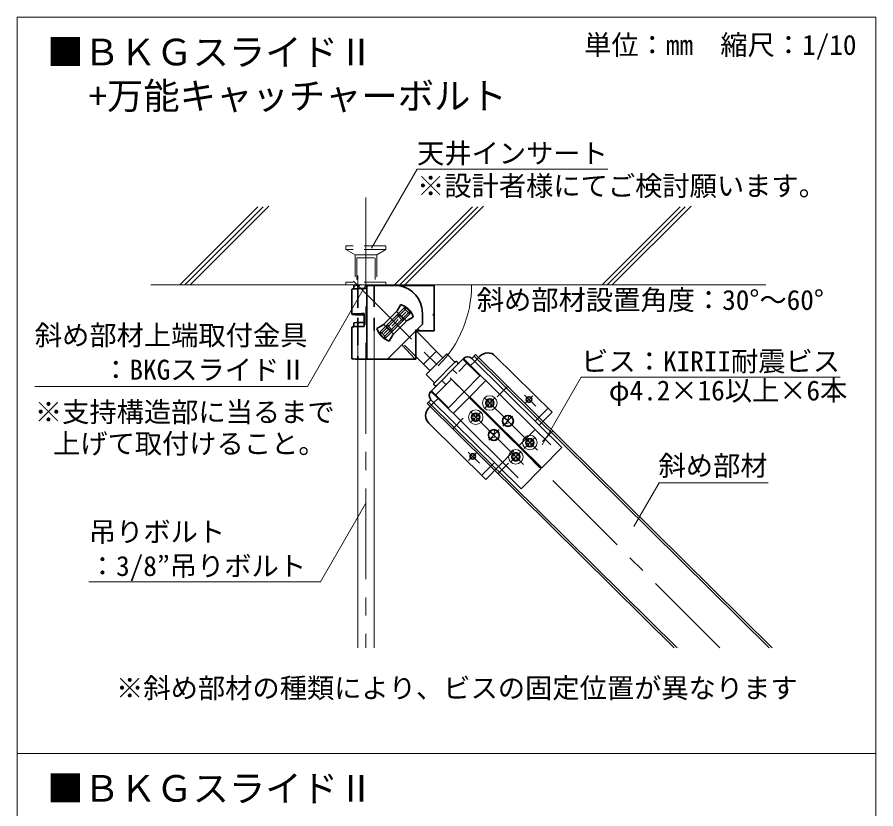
# Model space of a CAD drawing. Units: millimetres on the paper, enlarged 40 times, with parts at other scales. Extents: x -7800 to 7800, y -5578 to 5485.
# Drawn here: x -1968 to -78, y -45 to 1696 of the extents above; entities that cross this region are included whole.
import ezdxf
from ezdxf.enums import TextEntityAlignment as Align

# ---------------------------------------------------------------- set-up
doc = ezdxf.new("R2010")
doc.units = ezdxf.units.MM
doc.header["$LTSCALE"] = 40
for name, pattern in [('CHAIN1', [8, 5, -1, 1, -1]), ('DASHED1', [1.8, 1.2, -0.6]), ('DOUBLE_CHAIN1', [8.8, 5, -1, 0.6, -0.6, 0.6, -1])]:
    doc.linetypes.add(name, pattern=pattern)
for name, color, linetype, lineweight in [('3-0_中心線', 4, 'CHAIN1', 9), ('3-1_吊り材', 7, 'Continuous', 18), ('3-4_斜め部材', 4, 'Continuous', 9), ('3-6_文字', 7, 'Continuous', 18), ('3-7_金具', 6, 'Continuous', 35), ('3-9_躯体', 4, 'DASHED1', 9), ('3-A_クリップ', 6, 'DASHED1', 35), ('F-2_太線１', 3, 'Continuous', 18)]:
    doc.layers.add(name, color=color, linetype=linetype, lineweight=lineweight)
doc.styles.add('ＭＳ ゴシック', font='')
doc.styles.get('ＭＳ ゴシック').set_extended_font_data('MS Gothic')

msp = doc.modelspace()

# ---------------------------------------------------------------- linework, layer by layer
at = {"layer": '3-0_中心線'}
for p, q in [((-1200.42, 1299.6), (-1200.42, 308.87)), ((-421.44, 308.87), (-1227.99, 1115.42))]:
    msp.add_line(p, q, dxfattribs=at)
at = {"layer": '3-1_吊り材'}
for p, q in [((-1218.42, 1007.09), (-1218.42, 308.87)), ((-1182.42, 1007.09), (-1182.42, 308.87))]:
    msp.add_line(p, q, dxfattribs=at)
at = {"layer": '3-4_斜め部材'}
for p, q in [((-959.09, 954.13), (-967.67, 945.46)), ((-962.47, 950.71), (-312.93, 308.87)), ((-959.1, 954.13), (-306.1, 308.87)), ((-1057.35, 854.69), (-1065.93, 846.01)), ((-522.36, 308.87), (-1065.94, 846.01)), ((-515.53, 308.87), (-1062.56, 849.42))]:
    msp.add_line(p, q, dxfattribs=at)
at = {"layer": '3-6_文字'}
for p, q in [((-1188.04, 1188.35), (-1088.04, 1361.56)), ((-1088.04, 1361.56), (-668.04, 1361.56)), ((-1200.42, 1107.09), (-1329.29, 883.88)), ((-812.49, 755.38), (-726.69, 903.97)), ((-726.69, 903.97), (-156.69, 903.97)), ((-1329.29, 883.88), (-1929.29, 883.88)), ((-610.6, 575.81), (-555.17, 671.83)), ((-555.17, 671.83), (-315.17, 671.83)), ((-1200.42, 626.82), (-1300.42, 453.62)), ((-1300.42, 453.62), (-1810.42, 453.62))]:
    msp.add_line(p, q, dxfattribs=at)
msp.add_arc((-1219.66, 1107.09), 251.68, 315, 0, dxfattribs=at)
at = {"layer": '3-7_金具'}
for p, q in [((-1231.22, 1097.82), (-1231.22, 1042.61)), ((-1227.22, 1105.83), (-1227.22, 1098.51)), ((-1218.42, 1096.98), (-1218.42, 1096.98)), ((-1198.42, 1105.83), (-1136.42, 1105.83)), ((-1198.42, 950.96), (-1198.42, 1099.26)), ((-1136.42, 1105.83), (-1050.42, 1105.83)), ((-1050.42, 1006.03), (-1050.42, 1105.83)), ((-1171.34, 1001.64), (-1114.19, 1058.76)), ((-1131.6, 1050.14), (-1123.68, 1063.86)), ((-1114.19, 1058.76), (-1101.47, 1046.03)), ((-1114.19, 1053.1), (-1114.19, 1058.76)), ((-1204.44, 1044.02), (-1204.23, 1015.99)), ((-1165.68, 1001.63), (-1114.19, 1053.1)), ((-1131.6, 1050.14), (-1162.72, 1019.03)), ((-1101.47, 1046.03), (-1158.61, 988.9)), ((-1107.12, 1046.03), (-1158.61, 994.56)), ((-1133.02, 1048.73), (-1111.51, 1027.21)), ((-1122.26, 1037.97), (-1112.64, 1047.58)), ((-1114.19, 1053.1), (-1107.12, 1046.03)), ((-1107.12, 1046.03), (-1101.47, 1046.03)), ((-1076.35, 1020.01), (-1076.35, 1045.83)), ((-1050.42, 1043.83), (-1051.62, 1043.83)), ((-1050.42, 1006.03), (-1050.42, 1039.83)), ((-1227.22, 1023.43), (-1227.22, 1015.27)), ((-1136.4, 1023.83), (-1143.48, 1016.76)), ((-1136.4, 1023.83), (-1143.47, 1030.9)), ((-1110.09, 1028.63), (-1141.2, 997.52)), ((-1136.4, 1023.83), (-1129.33, 1030.9)), ((-1136.4, 1023.83), (-1129.33, 1016.76)), ((-1110.09, 1028.63), (-1096.38, 1036.55)), ((-1231.22, 1014.58), (-1231.22, 944.79)), ((-1162.72, 1019.03), (-1176.43, 1011.11)), ((-1161.3, 1020.45), (-1139.79, 998.93)), ((-1150.55, 1009.69), (-1160.17, 1000.08)), ((-1076.4, 1019.94), (-1152.82, 943.52)), ((-1092.32, 1008.02), (-1031.26, 946.93)), ((-1050.42, 1006.03), (-1090.4, 1006.03)), ((-1090.4, 1006.03), (-1090.4, 943.52)), ((-1082.68, 1006.03), (-1086.7, 1009.64)), ((-1158.61, 988.9), (-1171.34, 1001.64)), ((-1165.68, 1001.63), (-1171.34, 1001.64)), ((-1158.61, 994.56), (-1165.68, 1001.63)), ((-1158.61, 994.56), (-1158.61, 988.9)), ((-1141.2, 997.52), (-1149.12, 983.8)), ((-1092.5, 943.52), (-1121.15, 975.19)), ((-1115.62, 974.75), (-1059.55, 918.66)), ((-1198.42, 943.52), (-1198.42, 950.96)), ((-1073.69, 932.8), (-1045.4, 961.08)), ((-985.77, 945.35), (-1057.46, 872.79)), ((-967.67, 945.46), (-818.86, 798.41)), ((-949.73, 950.51), (-961.12, 938.99)), ((-915.79, 950.72), (-790.6, 827.01)), ((-1198.42, 943.52), (-1090.4, 943.52)), ((-1049.82, 891.97), (-1004.77, 937.43)), ((-987.17, 943.93), (-949.62, 906.81)), ((-976.66, 936.35), (-978.07, 934.93)), ((-976.66, 936.35), (-827.86, 789.31)), ((-1049.94, 892.07), (-1068.04, 910.17)), ((-949.62, 906.81), (-1018.5, 837.11)), ((-1015.43, 902.81), (-997.33, 884.7)), ((-936.54, 896.71), (-971.69, 861.14)), ((-1056.05, 874.22), (-1018.5, 837.11)), ((-1057.35, 854.69), (-908.55, 707.65)), ((-1048.36, 863.8), (-1046.95, 865.22)), ((-1048.36, 863.8), (-899.55, 716.76)), ((-1043.23, 858.74), (-1041.81, 857.33)), ((-1008.24, 824.16), (-973.09, 859.72)), ((-864.41, 752.32), (-973.09, 859.72)), ((-863, 753.74), (-971.69, 861.14)), ((-1062.19, 836.7), (-1050.81, 848.23)), ((-1052.23, 849.63), (-1050.81, 848.23)), ((-818.86, 798.41), (-790.6, 827.01)), ((-1061.99, 802.76), (-936.8, 679.06)), ((-818.86, 798.41), (-769.07, 749.21)), ((-864.41, 752.32), (-863, 753.74)), ((-864.41, 752.32), (-814.61, 703.12)), ((-863, 753.74), (-813.21, 704.54)), ((-769.07, 749.21), (-813.21, 704.54)), ((-936.8, 679.06), (-908.55, 707.65)), ((-908.55, 707.65), (-858.75, 658.45)), ((-858.75, 658.45), (-814.61, 703.12))]:
    msp.add_line(p, q, dxfattribs=at)
at = {"layer": '3-7_金具', "linetype": 'DASHED1'}
for p, q in [((-1218.42, 1107.09), (-1218.42, 1007.09)), ((-1218.42, 1104.92), (-1218.42, 1047)), ((-1182.42, 1107.09), (-1182.42, 1007.09)), ((-1131.73, 1041.23), (-1119, 1028.5)), ((-1129.29, 1043.66), (-1116.57, 1030.93)), ((-1218.42, 1022.55), (-1218.38, 943.82)), ((-1156.24, 1016.73), (-1143.51, 1004)), ((-1153.81, 1019.16), (-1141.08, 1006.43)), ((-976.66, 936.35), (-985.77, 945.35)), ((-1092.42, 943.71), (-1092.42, 943.71)), ((-1046.95, 865.22), (-978.07, 934.93)), ((-961.12, 938.99), (-970.12, 929.89)), ((-1009.66, 921.16), (-1000.56, 912.17)), ((-1033.56, 896.98), (-1024.46, 887.98)), ((-1048.36, 863.8), (-1057.46, 872.79)), ((-1050.81, 848.23), (-1041.81, 857.33)), ((-827.96, 807.41), (-799.71, 836.01)), ((-863, 753.74), (-818.86, 798.41)), ((-827.86, 789.31), (-778.06, 740.11)), ((-873.51, 761.32), (-872.1, 762.74)), ((-908.55, 707.65), (-864.41, 752.32)), ((-945.91, 688.05), (-917.65, 716.65)), ((-899.55, 716.76), (-849.76, 667.55))]:
    msp.add_line(p, q, dxfattribs=at)
at = {"layer": '3-7_金具', "linetype": 'CHAIN1'}
for p, q in [((-911.59, 861.07), (-889.22, 883.71)), ((-940.47, 859.81), (-822.79, 743.52)), ((-939.08, 836.1), (-917.53, 857.9)), ((-851.5, 864.68), (-826.65, 840.13)), ((-850.51, 846.06), (-833.39, 863.38)), ((-1008.48, 791.48), (-986.51, 813.71)), ((-971.39, 828.51), (-853.71, 712.23)), ((-969.47, 805.34), (-946.96, 828.12)), ((-899.24, 796.74), (-877.7, 818.54)), ((-929.64, 765.98), (-907.13, 788.76)), ((-812.01, 762.66), (-789.63, 785.31)), ((-829.33, 770.75), (-852.38, 747.42)), ((-975.21, 739.49), (-950.36, 714.93)), ((-974.56, 720.52), (-956.48, 738.81)), ((-881.27, 718.18), (-858.76, 740.96)), ((-908.89, 693.07), (-886.92, 715.31))]:
    msp.add_line(p, q, dxfattribs=at)
at = {"layer": '3-7_金具'}
for points in [[(-1198.42, 1099.25), (-1204.12, 1099.23), (-1209.64, 1099.17), (-1214.82, 1099.06), (-1219.51, 1098.92), (-1223.55, 1098.74), (-1226.83, 1098.54), (-1229.24, 1098.31), (-1230.72, 1098.07), (-1231.22, 1097.82)], [(-1218.42, 1104.92), (-1216.35, 1106.12), (-1214.82, 1107)], [(-1198.42, 1099.26), (-1198.42, 1105.83), (-1198.42, 1107.09)], [(-1204.5, 1044.02), (-1210.01, 1043.95), (-1215.16, 1043.84), (-1219.8, 1043.69), (-1223.8, 1043.52), (-1227.02, 1043.31), (-1229.38, 1043.08), (-1230.79, 1042.84), (-1231.22, 1042.59), (-1230.65, 1042.35), (-1229.11, 1042.11), (-1226.63, 1041.88), (-1223.3, 1041.68), (-1219.21, 1041.5), (-1214.48, 1041.36), (-1209.27, 1041.26), (-1204.48, 1041.21)], [(-1204.5, 1043.44), (-1207.71, 1043.38), (-1210.65, 1043.3), (-1213.21, 1043.2), (-1215.32, 1043.08), (-1216.92, 1042.94), (-1217.96, 1042.8), (-1218.41, 1042.65), (-1218.24, 1042.49), (-1217.48, 1042.35), (-1216.13, 1042.21), (-1214.25, 1042.08), (-1211.89, 1041.97), (-1209.11, 1041.87), (-1206.02, 1041.8), (-1204.49, 1041.78)], [(-1051.62, 1043.83), (-1051.62, 1039.83), (-1050.42, 1039.83)], [(-1218.42, 1022.55), (-1216.35, 1023.74), (-1214.82, 1024.63)], [(-1204.29, 1015.99), (-1209.81, 1015.92), (-1214.98, 1015.82), (-1219.64, 1015.67), (-1223.66, 1015.5), (-1226.92, 1015.29), (-1229.3, 1015.07), (-1230.75, 1014.82), (-1231.22, 1014.58)], [(-1049.94, 892.07), (-1004.68, 937.31), (-1022.77, 955.42), (-1068.04, 910.17)]]:
    msp.add_lwpolyline(points, dxfattribs=at)
at = {"layer": '3-7_金具', "linetype": 'DOUBLE_CHAIN1'}
msp.add_lwpolyline([(-1198.41, 943.52), (-1204.11, 943.54), (-1209.63, 943.61), (-1214.81, 943.71), (-1219.49, 943.85), (-1223.54, 944.03), (-1226.82, 944.24), (-1229.23, 944.46), (-1231.2, 944.78)], dxfattribs=at)
at = {"layer": '3-7_金具'}
for centre, radius in [((-927.91, 847.4), 9), ((-841.68, 854.99), 6), ((-958.83, 816.11), 9), ((-888.07, 808.04), 12), ((-919, 776.75), 12), ((-839.7, 760.25), 9), ((-870.63, 728.95), 9), ((-965.39, 729.8), 6)]:
    msp.add_circle(centre, radius, dxfattribs=at)
for centre, radius, start, end in [((-1205.72, 943.71), 163.54, 92.5588, 97.55402), ((-1136.35, 1045.83), 60, 10.54723, 89.99998), ((-1136.4, 1023.83), 42, 17.62668, 72.37388), ((-1136.35, 1045.83), 60, 0, 10.54723), ((-1209.19, 901.3), 123.46, 87.75647, 98.39833), ((-1136.4, 1023.83), 42, 197.62581, 252.37382), ((-976.66, 936.35), 12.8, 45.34184, 135.34184), ((-932.66, 933.64), 24, 45.34184, 135.34184), ((-1001.93, 934.62), 4, 315.25767, 135.25767), ((-1046.98, 889.16), 4, 135.25767, 315.25767), ((-1048.36, 863.8), 12.8, 135.34184, 225.34184), ((-1045.12, 819.83), 24, 135.34184, 225.34184)]:
    msp.add_arc(centre, radius, start, end, dxfattribs=at)
at = {"layer": '3-9_躯体', "linetype": 'Continuous'}
for p, q in [((-1438.63, 1278.82), (-1610.36, 1107.09)), ((-1426.99, 1279.13), (-1599.04, 1107.09)), ((-1414.28, 1280.54), (-1587.73, 1107.09)), ((-965.77, 1278.82), (-1137.5, 1107.09)), ((-954.14, 1279.13), (-1126.19, 1107.09)), ((-941.42, 1280.54), (-1114.88, 1107.09)), ((-509.12, 1278.82), (-680.85, 1107.09)), ((-497.49, 1279.13), (-669.54, 1107.09)), ((-484.77, 1280.54), (-658.22, 1107.09)), ((-1218.42, 1104.92), (-1218.42, 1127.7)), ((-320.49, 1107.09), (-1673.88, 1107.09)), ((-1198.42, 1107.09), (-1247.18, 1107.09))]:
    msp.add_line(p, q, dxfattribs=at)
at = {"layer": '3-9_躯体'}
for p, q in [((-1156.42, 1193.09), (-1244.42, 1193.09)), ((-1156.42, 1185.09), (-1244.42, 1185.09)), ((-1224.42, 1173.09), (-1224.42, 1113.09)), ((-1176.42, 1173.09), (-1224.42, 1173.09)), ((-1220.42, 1167.09), (-1220.42, 1107.09)), ((-1220.42, 1167.09), (-1218.42, 1167.09)), ((-1182.42, 1167.09), (-1218.42, 1167.09)), ((-1180.42, 1167.09), (-1180.42, 1107.09)), ((-1244.42, 1113.09), (-1244.42, 1107.09)), ((-1156.42, 1113.09), (-1244.42, 1113.09)), ((-1156.42, 1107.09), (-1244.42, 1107.09)), ((-1156.42, 1113.09), (-1156.42, 1107.09))]:
    msp.add_line(p, q, dxfattribs=at)
for points in [[(-1244.42, 1193.09), (-1244.42, 1185.09), (-1224.42, 1173.09)], [(-1156.42, 1193.09), (-1156.42, 1185.09), (-1176.42, 1173.09), (-1176.42, 1113.09)]]:
    msp.add_lwpolyline(points, dxfattribs=at)
at = {"layer": '3-A_クリップ', "color": 7, "linetype": 'Continuous', "lineweight": 18}
for p, q in [((-929.95, 856.59), (-925.95, 856.61)), ((-929.95, 856.59), (-929.93, 851.39)), ((-925.95, 856.61), (-925.93, 851.41)), ((-937.12, 849.36), (-931.92, 849.38)), ((-937.12, 849.36), (-937.1, 845.36)), ((-937.1, 845.36), (-931.9, 845.38)), ((-929.89, 843.39), (-929.87, 838.19)), ((-929.87, 838.19), (-925.87, 838.21)), ((-925.89, 843.41), (-925.87, 838.21)), ((-923.92, 849.42), (-918.72, 849.44)), ((-923.9, 845.42), (-918.7, 845.44)), ((-918.72, 849.44), (-918.7, 845.44)), ((-968.05, 818.06), (-962.85, 818.08)), ((-968.05, 818.06), (-968.03, 814.06)), ((-968.03, 814.06), (-962.83, 814.08)), ((-960.88, 825.29), (-956.88, 825.31)), ((-960.88, 825.29), (-960.86, 820.09)), ((-956.88, 825.31), (-956.86, 820.11)), ((-954.85, 818.12), (-949.65, 818.14)), ((-954.83, 814.12), (-949.63, 814.14)), ((-949.65, 818.14), (-949.63, 814.14)), ((-888.08, 808.04), (-896.45, 814.87)), ((-893.76, 812.7), (-887.39, 811.91)), ((-888.08, 808.04), (-886.19, 818.68)), ((-960.82, 812.09), (-960.8, 806.89)), ((-960.8, 806.89), (-956.8, 806.91)), ((-956.82, 812.11), (-956.8, 806.91)), ((-888.08, 808.04), (-895.67, 800.35)), ((-895.67, 800.35), (-884.15, 804.16)), ((-888.08, 808.04), (-880.39, 800.44)), ((-919, 776.74), (-927.38, 783.57)), ((-919, 776.74), (-926.6, 769.05)), ((-924.69, 781.41), (-918.32, 780.61)), ((-919, 776.74), (-917.12, 787.38)), ((-919, 776.74), (-911.32, 769.14)), ((-926.6, 769.05), (-915.08, 772.86)), ((-848.92, 762.2), (-843.72, 762.22)), ((-848.92, 762.2), (-848.9, 758.2)), ((-848.9, 758.2), (-843.7, 758.22)), ((-841.75, 769.43), (-837.75, 769.45)), ((-841.75, 769.43), (-841.73, 764.23)), ((-841.69, 756.23), (-841.67, 751.03)), ((-837.75, 769.45), (-837.73, 764.25)), ((-837.69, 756.25), (-837.67, 751.05)), ((-835.72, 762.26), (-830.52, 762.28)), ((-835.7, 758.26), (-830.5, 758.28)), ((-830.52, 762.28), (-830.5, 758.28)), ((-872.68, 738.14), (-868.68, 738.15)), ((-872.68, 738.14), (-872.65, 732.94)), ((-868.68, 738.15), (-868.65, 732.95)), ((-841.67, 751.03), (-837.67, 751.05)), ((-879.84, 730.9), (-874.64, 730.93)), ((-879.84, 730.9), (-879.83, 726.9)), ((-879.83, 726.9), (-874.63, 726.93)), ((-872.62, 724.94), (-872.59, 719.74)), ((-872.59, 719.74), (-868.59, 719.75)), ((-868.62, 724.95), (-868.59, 719.75)), ((-866.64, 730.96), (-861.44, 730.99)), ((-866.63, 726.96), (-861.43, 726.99)), ((-861.44, 730.99), (-861.43, 726.99))]:
    msp.add_line(p, q, dxfattribs=at)
for centre, radius in [((-927.91, 847.4), 16), ((-958.84, 816.1), 16), ((-888.08, 808.04), 12.01), ((-888.08, 808.04), 10.81), ((-919, 776.74), 12.01), ((-919, 776.74), 10.81), ((-839.71, 760.24), 16), ((-870.63, 728.94), 16)]:
    msp.add_circle(centre, radius, dxfattribs=at)
for centre, start, end in [((-931.93, 851.38), 270.25765, 0.25767), ((-923.93, 851.42), 180.25767, 270.25767), ((-931.89, 843.38), 0.25767, 90.25765), ((-923.89, 843.42), 90.25767, 180.25767), ((-962.86, 820.08), 270.25765, 0.25767), ((-962.82, 812.08), 0.25767, 90.25765), ((-954.86, 820.12), 180.25767, 270.25767), ((-954.82, 812.12), 90.25767, 180.25767), ((-843.73, 764.22), 270.25765, 0.25767), ((-843.69, 756.22), 0.25767, 90.25765), ((-835.73, 764.26), 180.25767, 270.25767), ((-835.69, 756.26), 90.25767, 180.25767), ((-874.65, 732.93), 270.25765, 0.25767), ((-874.62, 724.93), 0.25767, 90.25765), ((-866.65, 732.96), 180.25767, 270.25767), ((-866.62, 724.96), 90.25767, 180.25767)]:
    msp.add_arc(centre, 2, start, end, dxfattribs=at)
at = {"layer": 'F-2_太線１'}
for p, q in [((-1968.18, 1696.25), (-78.18, 1696.25)), ((-78.18, 1696.25), (-78.18, -4783.77)), ((-1968.18, 76.25), (-78.18, 76.25))]:
    msp.add_line(p, q, dxfattribs=at)
msp.add_lwpolyline([(-1968.18, 1696.25), (-1968.18, -4783.77), (-78.18, -4783.77)], dxfattribs=at)

# ---------------------------------------------------------------- texts
at = {"layer": '3-6_文字', "style": 'ＭＳ ゴシック'}
for s, p in [('単位：mm\u3000縮尺：1/10', (-720.33, 1600.09)), ('天井インサート', (-1088.04, 1361.56)), ('※設計者様にてご検討願います。', (-1088.04, 1290)), ('斜め部材設置角度：30°～60°', (-956.45, 1038.98)), ('斜め部材上端取付金具', (-1929.29, 961.24)), ('ビス：KIRII耐震ビス', (-726.69, 903.97)), ('：BKGスライドⅡ', (-1781.05, 885.47)), ('\u3000φ4.2×16以上×6本', (-725.69, 839.74)), ('※支持構造部に当るまで', (-1929.29, 792.38)), ('上げて取付けること。', (-1889.29, 722.93)), ('斜め部材', (-556.42, 674.35)), ('吊りボルト', (-1810.42, 528.87)), ('：3/8”吊りボルト', (-1810.42, 453.62)), ('※斜め部材の種類により、ビスの固定位置が異なります', (-1750.35, 185.09))]:
    msp.add_text(s, height=43.99, dxfattribs=at).set_placement(p, align=Align.BOTTOM_LEFT)
at = {"layer": '3-6_文字', "color": 3, "style": 'ＭＳ ゴシック'}
for s, p in [('■ＢＫＧスライドⅡ', (-1902.17, 1572.62)), ('+万能キャッチャーボルト', (-1810.44, 1476.15)), ('■ＢＫＧスライドⅡ', (-1902.17, -47.39))]:
    msp.add_text(s, height=58.65, dxfattribs=at).set_placement(p, align=Align.BOTTOM_LEFT)

doc.saveas('drawing.dxf')
